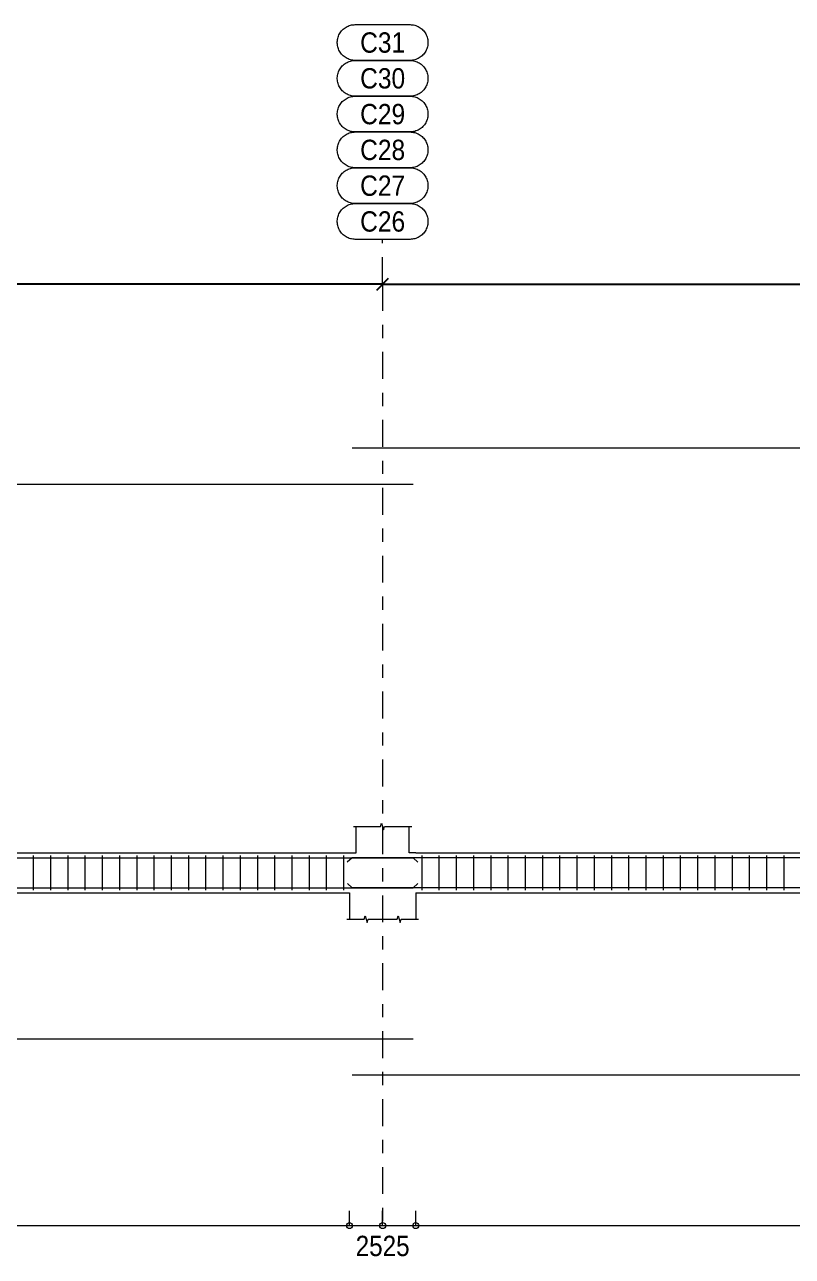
# Model space of a CAD drawing. Header units: millimetres. Extents: x 2 to 158, y -69 to 77.
# Drawn here: x 13.94 to 19.73, y -46.02 to -36.73 of the extents above; entities that cross this region are included whole.
import ezdxf
from ezdxf.enums import TextEntityAlignment as Align

# ---------------------------------------------------------------- set-up
doc = ezdxf.new("R2010")
doc.units = ezdxf.units.MM
doc.linetypes.add('CYPE_RAYAPUNTO', pattern=[0.4125, 0.2025, -0.105, 0, -0.105])
for name, color, linetype, lineweight in [('ALZ_CONT_NUDOS', 122, 'Continuous', 9), ('ALZ_CONT_VIG_HORMIGON', 2, 'Continuous', 9), ('ALZ_COT_COT_EST', 3, 'Continuous', 0), ('ALZ_COT_COT_LIN_APOYOS', 2, 'CYPE_RAYAPUNTO', 0), ('ALZ_COT_LONGITUD_PROYECTADA', 122, 'Continuous', 0), ('ALZ_COT_TEXTOS_ESTRIBOS', 122, 'Continuous', 0), ('ALZ_REF_COT_LIN_AUX_COTA', 2, 'CYPE_RAYAPUNTO', 9), ('ALZ_REF_REF_REFERENCIA', 3, 'Continuous', 9), ('ALZ_REF_TEXTO_REF_REFERENCIA', 3, 'Continuous', 9), ('ARM_LONGITUDINAL_Ø16', 212, 'Continuous', 9), ('ARM_TRANSVERSAL_Ø6', 151, 'Continuous', 9)]:
    doc.layers.add(name, color=color, linetype=linetype, lineweight=lineweight)
doc.styles.add('CYPETXT_0.225_romans', font='arial.ttf', dxfattribs={"height": 0.15})
doc.styles.add('CYPETXT_romans', font='arial.ttf', dxfattribs={"height": 0.2})
doc.dimstyles.new('cype_oblique', dxfattribs={"dimtxt": 0.18, "dimasz": 0.18, "dimexe": 0.05625, "dimexo": 0.05625, "dimgap": 0, "dimtad": 0, "dimdec": 4, "dimzin": 0, "dimdsep": 46, "dimtxsty": 'CYPETXT_0.225_romans', "dimblk": 'OBLIQUE', "dimtsz": 0.045, "dimcen": 0.09, "dimadec": 0, "dimazin": 0, "dimtfac": 1, "dimtdec": 4, "dimtofl": 0, "dimtmove": 2, "dimatfit": 3, "dimfxl": 1, "dimtolj": 1, "dimtzin": 0, "dimarcsym": 0})

# ---------------------------------------------------------------- blocks, each defined once
blk = doc.blocks.new('*D254')
at = {"layer": 'ALZ_COT_LONGITUD_PROYECTADA', "color": 0, "lineweight": -2, "transparency": 16777216}
for p, q in [((7.8872, -38.7325), (7.9772, -38.6425)), ((16.5972, -38.7325), (16.6872, -38.6425)), ((7.9322, -38.6875), (12.1068, -38.6875)), ((16.6422, -38.6875), (12.4677, -38.6875))]:
    blk.add_line(p, q, dxfattribs=at)
at = {"layer": 'Defpoints', "color": 0, "transparency": 16777216}
for p in [(7.9322, -38.6875), (7.9322, -38.6875), (16.6422, -38.6875)]:
    blk.add_point(p, dxfattribs=at)
at = {"layer": 'ALZ_COT_LONGITUD_PROYECTADA', "color": 0, "transparency": 16777216, "insert": (12.2872, -38.6875), "char_height": 0.15, "attachment_point": 5, "style": 'CYPETXT_0.225_romans'}
blk.add_mtext('\\A1;8.71', dxfattribs=at)
blk = doc.blocks.new('_OBLIQUE')
at = {"color": 0, "linetype": 'ByBlock', "lineweight": -2}
blk.add_line((-0.5, -0.5), (0.5, 0.5), dxfattribs=at)
blk = doc.blocks.new('*D255')
at = {"layer": 'ALZ_COT_LONGITUD_PROYECTADA', "color": 0, "lineweight": -2, "transparency": 16777216}
for p, q in [((16.5972, -38.7325), (16.6872, -38.6425)), ((25.3072, -38.7325), (25.3972, -38.6425)), ((16.6422, -38.6875), (20.8168, -38.6875)), ((25.3522, -38.6875), (21.1777, -38.6875))]:
    blk.add_line(p, q, dxfattribs=at)
at = {"layer": 'Defpoints', "color": 0, "transparency": 16777216}
for p in [(16.6422, -38.6875), (16.6422, -38.6875), (25.3522, -38.6875)]:
    blk.add_point(p, dxfattribs=at)
at = {"layer": 'ALZ_COT_LONGITUD_PROYECTADA', "color": 0, "transparency": 16777216, "insert": (20.9972, -38.6875), "char_height": 0.15, "attachment_point": 5, "style": 'CYPETXT_0.225_romans'}
blk.add_mtext('\\A1;8.71', dxfattribs=at)

msp = doc.modelspace()

# ---------------------------------------------------------------- linework, layer by layer
at = {"layer": 'ALZ_CONT_NUDOS'}
for p, q in [((16.44221, -42.97948), (16.44221, -42.77948)), ((16.84221, -42.97948), (16.84221, -42.77948)), ((16.39221, -42.97948), (16.44221, -42.97948)), ((16.89221, -42.97948), (16.84221, -42.97948)), ((16.39221, -43.27948), (16.39221, -43.47948)), ((16.89221, -43.27948), (16.89221, -43.47948))]:
    msp.add_line(p, q, dxfattribs=at)
for points in [[(16.42221, -42.77948), (16.62721, -42.77948), (16.63471, -42.75448), (16.64971, -42.80448), (16.65721, -42.77948), (16.86221, -42.77948)], [(16.37221, -43.47948), (16.50221, -43.47948), (16.50971, -43.45448), (16.52471, -43.50448), (16.53221, -43.47948), (16.66221, -43.47948)], [(16.62221, -43.47948), (16.75221, -43.47948), (16.75971, -43.45448), (16.77471, -43.50448), (16.78221, -43.47948), (16.91221, -43.47948)]]:
    msp.add_lwpolyline(points, dxfattribs=at)
at = {"layer": 'ALZ_CONT_VIG_HORMIGON'}
for p, q in [((8.63221, -42.97948), (16.39221, -42.97948)), ((16.89221, -42.97948), (24.65221, -42.97948)), ((8.63221, -43.27948), (16.39221, -43.27948)), ((16.89221, -43.27948), (24.65221, -43.27948))]:
    msp.add_line(p, q, dxfattribs=at)
at = {"layer": 'ALZ_COT_COT_EST'}
for p, q in [((16.39221, -45.7914), (16.39221, -45.6789)), ((16.64221, -45.7914), (16.64221, -45.6789)), ((16.89221, -45.7914), (16.89221, -45.6789))]:
    msp.add_line(p, q, dxfattribs=at)
for points in [[(8.63221, -45.7914), (16.39221, -45.7914), (16.39221, -45.6789)], [(16.39221, -45.7914), (16.64221, -45.7914), (16.64221, -45.6789)], [(16.64221, -45.7914), (16.89221, -45.7914), (16.89221, -45.6789)], [(16.89221, -45.7914), (24.65221, -45.7914), (24.65221, -45.6789)]]:
    msp.add_lwpolyline(points, dxfattribs=at)
for centre in [(16.39221, -45.7914), (16.39221, -45.7914), (16.64221, -45.7914), (16.64221, -45.7914), (16.89221, -45.7914), (16.89221, -45.7914)]:
    msp.add_circle(centre, 0.0225, dxfattribs=at)
at = {"layer": 'ALZ_COT_COT_LIN_APOYOS'}
msp.add_line((16.64221, -38.6875), (16.64221, -45.7914), dxfattribs=at)
at = {"layer": 'ALZ_REF_COT_LIN_AUX_COTA'}
msp.add_line((16.64221, -38.6875), (16.64221, -38.35), dxfattribs=at)
at = {"layer": 'ALZ_REF_REF_REFERENCIA'}
for points in [[(16.84921, -36.73), (16.85823, -36.7303), (16.86721, -36.73121), (16.8761, -36.73271), (16.88488, -36.7348), (16.8935, -36.73747), (16.90192, -36.74071), (16.9101, -36.74451), (16.91801, -36.74885), (16.92562, -36.7537), (16.93288, -36.75905), (16.93977, -36.76488), (16.94625, -36.77115), (16.95231, -36.77784), (16.9579, -36.78492), (16.963, -36.79236), (16.9676, -36.80012), (16.97167, -36.80817), (16.97519, -36.81648), (16.97815, -36.825), (16.98054, -36.83371), (16.98233, -36.84255), (16.98354, -36.85149), (16.98414, -36.86049), (16.98414, -36.86951), (16.98354, -36.87851), (16.98233, -36.88746), (16.98054, -36.8963), (16.97815, -36.905), (16.97519, -36.91352), (16.97167, -36.92183), (16.9676, -36.92988), (16.963, -36.93764), (16.9579, -36.94508), (16.95231, -36.95216), (16.94625, -36.95885), (16.93977, -36.96512), (16.93288, -36.97095), (16.92562, -36.9763), (16.91801, -36.98116), (16.9101, -36.98549), (16.90192, -36.98929), (16.8935, -36.99253), (16.88488, -36.9952), (16.8761, -36.9973), (16.86721, -36.9988), (16.85823, -36.9997), (16.84921, -37), (16.43521, -37), (16.4262, -36.9997), (16.41722, -36.9988), (16.40832, -36.9973), (16.39955, -36.9952), (16.39093, -36.99253), (16.38251, -36.98929), (16.37433, -36.98549), (16.36642, -36.98116), (16.35881, -36.9763), (16.35155, -36.97095), (16.34466, -36.96512), (16.33817, -36.95885), (16.33212, -36.95216), (16.32653, -36.94508), (16.32142, -36.93764), (16.31683, -36.92988), (16.31276, -36.92183), (16.30923, -36.91352), (16.30627, -36.905), (16.30389, -36.8963), (16.30209, -36.88746), (16.30089, -36.87851), (16.30029, -36.86951), (16.30029, -36.86049), (16.30089, -36.85149), (16.30209, -36.84255), (16.30389, -36.83371), (16.30627, -36.825), (16.30923, -36.81648), (16.31276, -36.80817), (16.31683, -36.80012), (16.32142, -36.79236), (16.32653, -36.78492), (16.33212, -36.77784), (16.33817, -36.77115), (16.34466, -36.76488), (16.35155, -36.75905), (16.35881, -36.7537), (16.36642, -36.74885), (16.37433, -36.74451), (16.38251, -36.74071), (16.39093, -36.73747), (16.39955, -36.7348), (16.40832, -36.73271), (16.41722, -36.73121), (16.4262, -36.7303), (16.43521, -36.73), (16.84921, -36.73)], [(16.84921, -37), (16.85823, -37.0003), (16.86721, -37.00121), (16.8761, -37.00271), (16.88488, -37.0048), (16.8935, -37.00747), (16.90192, -37.01071), (16.9101, -37.01451), (16.91801, -37.01885), (16.92562, -37.0237), (16.93288, -37.02905), (16.93977, -37.03488), (16.94625, -37.04115), (16.95231, -37.04784), (16.9579, -37.05492), (16.963, -37.06236), (16.9676, -37.07012), (16.97167, -37.07817), (16.97519, -37.08648), (16.97815, -37.095), (16.98054, -37.10371), (16.98233, -37.11255), (16.98354, -37.12149), (16.98414, -37.13049), (16.98414, -37.13951), (16.98354, -37.14851), (16.98233, -37.15746), (16.98054, -37.1663), (16.97815, -37.175), (16.97519, -37.18352), (16.97167, -37.19183), (16.9676, -37.19988), (16.963, -37.20764), (16.9579, -37.21508), (16.95231, -37.22216), (16.94625, -37.22885), (16.93977, -37.23512), (16.93288, -37.24095), (16.92562, -37.2463), (16.91801, -37.25116), (16.9101, -37.25549), (16.90192, -37.25929), (16.8935, -37.26253), (16.88488, -37.2652), (16.8761, -37.2673), (16.86721, -37.2688), (16.85823, -37.2697), (16.84921, -37.27), (16.43521, -37.27), (16.4262, -37.2697), (16.41722, -37.2688), (16.40832, -37.2673), (16.39955, -37.2652), (16.39093, -37.26253), (16.38251, -37.25929), (16.37433, -37.25549), (16.36642, -37.25116), (16.35881, -37.2463), (16.35155, -37.24095), (16.34466, -37.23512), (16.33817, -37.22885), (16.33212, -37.22216), (16.32653, -37.21508), (16.32142, -37.20764), (16.31683, -37.19988), (16.31276, -37.19183), (16.30923, -37.18352), (16.30627, -37.175), (16.30389, -37.1663), (16.30209, -37.15746), (16.30089, -37.14851), (16.30029, -37.13951), (16.30029, -37.13049), (16.30089, -37.12149), (16.30209, -37.11255), (16.30389, -37.10371), (16.30627, -37.095), (16.30923, -37.08648), (16.31276, -37.07817), (16.31683, -37.07012), (16.32142, -37.06236), (16.32653, -37.05492), (16.33212, -37.04784), (16.33817, -37.04115), (16.34466, -37.03488), (16.35155, -37.02905), (16.35881, -37.0237), (16.36642, -37.01885), (16.37433, -37.01451), (16.38251, -37.01071), (16.39093, -37.00747), (16.39955, -37.0048), (16.40832, -37.00271), (16.41722, -37.00121), (16.4262, -37.0003), (16.43521, -37), (16.84921, -37)], [(16.84921, -37.27), (16.85823, -37.2703), (16.86721, -37.27121), (16.8761, -37.27271), (16.88488, -37.2748), (16.8935, -37.27747), (16.90192, -37.28071), (16.9101, -37.28451), (16.91801, -37.28885), (16.92562, -37.2937), (16.93288, -37.29905), (16.93977, -37.30488), (16.94625, -37.31115), (16.95231, -37.31784), (16.9579, -37.32492), (16.963, -37.33236), (16.9676, -37.34012), (16.97167, -37.34817), (16.97519, -37.35648), (16.97815, -37.365), (16.98054, -37.37371), (16.98233, -37.38255), (16.98354, -37.39149), (16.98414, -37.40049), (16.98414, -37.40951), (16.98354, -37.41851), (16.98233, -37.42746), (16.98054, -37.4363), (16.97815, -37.445), (16.97519, -37.45352), (16.97167, -37.46183), (16.9676, -37.46988), (16.963, -37.47764), (16.9579, -37.48508), (16.95231, -37.49216), (16.94625, -37.49885), (16.93977, -37.50512), (16.93288, -37.51095), (16.92562, -37.5163), (16.91801, -37.52116), (16.9101, -37.52549), (16.90192, -37.52929), (16.8935, -37.53253), (16.88488, -37.5352), (16.8761, -37.5373), (16.86721, -37.5388), (16.85823, -37.5397), (16.84921, -37.54), (16.43521, -37.54), (16.4262, -37.5397), (16.41722, -37.5388), (16.40832, -37.5373), (16.39955, -37.5352), (16.39093, -37.53253), (16.38251, -37.52929), (16.37433, -37.52549), (16.36642, -37.52116), (16.35881, -37.5163), (16.35155, -37.51095), (16.34466, -37.50512), (16.33817, -37.49885), (16.33212, -37.49216), (16.32653, -37.48508), (16.32142, -37.47764), (16.31683, -37.46988), (16.31276, -37.46183), (16.30923, -37.45352), (16.30627, -37.445), (16.30389, -37.4363), (16.30209, -37.42746), (16.30089, -37.41851), (16.30029, -37.40951), (16.30029, -37.40049), (16.30089, -37.39149), (16.30209, -37.38255), (16.30389, -37.37371), (16.30627, -37.365), (16.30923, -37.35648), (16.31276, -37.34817), (16.31683, -37.34012), (16.32142, -37.33236), (16.32653, -37.32492), (16.33212, -37.31784), (16.33817, -37.31115), (16.34466, -37.30488), (16.35155, -37.29905), (16.35881, -37.2937), (16.36642, -37.28885), (16.37433, -37.28451), (16.38251, -37.28071), (16.39093, -37.27747), (16.39955, -37.2748), (16.40832, -37.27271), (16.41722, -37.27121), (16.4262, -37.2703), (16.43521, -37.27), (16.84921, -37.27)], [(16.84921, -37.54), (16.85823, -37.5403), (16.86721, -37.54121), (16.8761, -37.54271), (16.88488, -37.5448), (16.8935, -37.54747), (16.90192, -37.55071), (16.9101, -37.55451), (16.91801, -37.55885), (16.92562, -37.5637), (16.93288, -37.56905), (16.93977, -37.57488), (16.94625, -37.58115), (16.95231, -37.58784), (16.9579, -37.59492), (16.963, -37.60236), (16.9676, -37.61012), (16.97167, -37.61817), (16.97519, -37.62648), (16.97815, -37.635), (16.98054, -37.64371), (16.98233, -37.65255), (16.98354, -37.66149), (16.98414, -37.67049), (16.98414, -37.67951), (16.98354, -37.68851), (16.98233, -37.69746), (16.98054, -37.7063), (16.97815, -37.715), (16.97519, -37.72352), (16.97167, -37.73183), (16.9676, -37.73988), (16.963, -37.74764), (16.9579, -37.75508), (16.95231, -37.76216), (16.94625, -37.76885), (16.93977, -37.77512), (16.93288, -37.78095), (16.92562, -37.7863), (16.91801, -37.79116), (16.9101, -37.79549), (16.90192, -37.79929), (16.8935, -37.80253), (16.88488, -37.8052), (16.8761, -37.8073), (16.86721, -37.8088), (16.85823, -37.8097), (16.84921, -37.81), (16.43521, -37.81), (16.4262, -37.8097), (16.41722, -37.8088), (16.40832, -37.8073), (16.39955, -37.8052), (16.39093, -37.80253), (16.38251, -37.79929), (16.37433, -37.79549), (16.36642, -37.79116), (16.35881, -37.7863), (16.35155, -37.78095), (16.34466, -37.77512), (16.33817, -37.76885), (16.33212, -37.76216), (16.32653, -37.75508), (16.32142, -37.74764), (16.31683, -37.73988), (16.31276, -37.73183), (16.30923, -37.72352), (16.30627, -37.715), (16.30389, -37.7063), (16.30209, -37.69746), (16.30089, -37.68851), (16.30029, -37.67951), (16.30029, -37.67049), (16.30089, -37.66149), (16.30209, -37.65255), (16.30389, -37.64371), (16.30627, -37.635), (16.30923, -37.62648), (16.31276, -37.61817), (16.31683, -37.61012), (16.32142, -37.60236), (16.32653, -37.59492), (16.33212, -37.58784), (16.33817, -37.58115), (16.34466, -37.57488), (16.35155, -37.56905), (16.35881, -37.5637), (16.36642, -37.55885), (16.37433, -37.55451), (16.38251, -37.55071), (16.39093, -37.54747), (16.39955, -37.5448), (16.40832, -37.54271), (16.41722, -37.54121), (16.4262, -37.5403), (16.43521, -37.54), (16.84921, -37.54)], [(16.84921, -37.81), (16.85823, -37.8103), (16.86721, -37.81121), (16.8761, -37.81271), (16.88488, -37.8148), (16.8935, -37.81747), (16.90192, -37.82071), (16.9101, -37.82451), (16.91801, -37.82885), (16.92562, -37.8337), (16.93288, -37.83905), (16.93977, -37.84488), (16.94625, -37.85115), (16.95231, -37.85784), (16.9579, -37.86492), (16.963, -37.87236), (16.9676, -37.88012), (16.97167, -37.88817), (16.97519, -37.89648), (16.97815, -37.905), (16.98054, -37.91371), (16.98233, -37.92255), (16.98354, -37.93149), (16.98414, -37.94049), (16.98414, -37.94951), (16.98354, -37.95851), (16.98233, -37.96746), (16.98054, -37.9763), (16.97815, -37.985), (16.97519, -37.99352), (16.97167, -38.00183), (16.9676, -38.00988), (16.963, -38.01764), (16.9579, -38.02508), (16.95231, -38.03216), (16.94625, -38.03885), (16.93977, -38.04512), (16.93288, -38.05095), (16.92562, -38.0563), (16.91801, -38.06116), (16.9101, -38.06549), (16.90192, -38.06929), (16.8935, -38.07253), (16.88488, -38.0752), (16.8761, -38.0773), (16.86721, -38.0788), (16.85823, -38.0797), (16.84921, -38.08), (16.43521, -38.08), (16.4262, -38.0797), (16.41722, -38.0788), (16.40832, -38.0773), (16.39955, -38.0752), (16.39093, -38.07253), (16.38251, -38.06929), (16.37433, -38.06549), (16.36642, -38.06116), (16.35881, -38.0563), (16.35155, -38.05095), (16.34466, -38.04512), (16.33817, -38.03885), (16.33212, -38.03216), (16.32653, -38.02508), (16.32142, -38.01764), (16.31683, -38.00988), (16.31276, -38.00183), (16.30923, -37.99352), (16.30627, -37.985), (16.30389, -37.9763), (16.30209, -37.96746), (16.30089, -37.95851), (16.30029, -37.94951), (16.30029, -37.94049), (16.30089, -37.93149), (16.30209, -37.92255), (16.30389, -37.91371), (16.30627, -37.905), (16.30923, -37.89648), (16.31276, -37.88817), (16.31683, -37.88012), (16.32142, -37.87236), (16.32653, -37.86492), (16.33212, -37.85784), (16.33817, -37.85115), (16.34466, -37.84488), (16.35155, -37.83905), (16.35881, -37.8337), (16.36642, -37.82885), (16.37433, -37.82451), (16.38251, -37.82071), (16.39093, -37.81747), (16.39955, -37.8148), (16.40832, -37.81271), (16.41722, -37.81121), (16.4262, -37.8103), (16.43521, -37.81), (16.84921, -37.81)], [(16.84921, -38.08), (16.85823, -38.0803), (16.86721, -38.08121), (16.8761, -38.08271), (16.88488, -38.0848), (16.8935, -38.08747), (16.90192, -38.09071), (16.9101, -38.09451), (16.91801, -38.09885), (16.92562, -38.1037), (16.93288, -38.10905), (16.93977, -38.11488), (16.94625, -38.12115), (16.95231, -38.12784), (16.9579, -38.13492), (16.963, -38.14236), (16.9676, -38.15012), (16.97167, -38.15817), (16.97519, -38.16648), (16.97815, -38.175), (16.98054, -38.18371), (16.98233, -38.19255), (16.98354, -38.20149), (16.98414, -38.21049), (16.98414, -38.21951), (16.98354, -38.22851), (16.98233, -38.23746), (16.98054, -38.2463), (16.97815, -38.255), (16.97519, -38.26352), (16.97167, -38.27183), (16.9676, -38.27988), (16.963, -38.28764), (16.9579, -38.29508), (16.95231, -38.30216), (16.94625, -38.30885), (16.93977, -38.31512), (16.93288, -38.32095), (16.92562, -38.3263), (16.91801, -38.33116), (16.9101, -38.33549), (16.90192, -38.33929), (16.8935, -38.34253), (16.88488, -38.3452), (16.8761, -38.3473), (16.86721, -38.3488), (16.85823, -38.3497), (16.84921, -38.35), (16.43521, -38.35), (16.4262, -38.3497), (16.41722, -38.3488), (16.40832, -38.3473), (16.39955, -38.3452), (16.39093, -38.34253), (16.38251, -38.33929), (16.37433, -38.33549), (16.36642, -38.33116), (16.35881, -38.3263), (16.35155, -38.32095), (16.34466, -38.31512), (16.33817, -38.30885), (16.33212, -38.30216), (16.32653, -38.29508), (16.32142, -38.28764), (16.31683, -38.27988), (16.31276, -38.27183), (16.30923, -38.26352), (16.30627, -38.255), (16.30389, -38.2463), (16.30209, -38.23746), (16.30089, -38.22851), (16.30029, -38.21951), (16.30029, -38.21049), (16.30089, -38.20149), (16.30209, -38.19255), (16.30389, -38.18371), (16.30627, -38.175), (16.30923, -38.16648), (16.31276, -38.15817), (16.31683, -38.15012), (16.32142, -38.14236), (16.32653, -38.13492), (16.33212, -38.12784), (16.33817, -38.12115), (16.34466, -38.11488), (16.35155, -38.10905), (16.35881, -38.1037), (16.36642, -38.09885), (16.37433, -38.09451), (16.38251, -38.09071), (16.39093, -38.08747), (16.39955, -38.0848), (16.40832, -38.08271), (16.41722, -38.08121), (16.4262, -38.0803), (16.43521, -38.08), (16.84921, -38.08)]]:
    msp.add_lwpolyline(points, close=True, dxfattribs=at)
at = {"layer": 'ARM_LONGITUDINAL_Ø16'}
for p, q in [((16.41221, -43.01548), (16.37584, -43.04979)), ((16.87221, -43.01548), (16.90858, -43.04979)), ((16.41221, -43.24348), (16.37594, -43.20907)), ((16.87221, -43.24348), (16.90849, -43.20907))]:
    msp.add_line(p, q, dxfattribs=at)
for points in [[(25.33221, -40.185), (25.33221, -39.973), (25.32856, -39.95463), (25.31815, -39.93906), (25.30258, -39.92865), (25.28421, -39.925), (16.41221, -39.925)], [(7.95221, -40.45701), (7.95221, -40.24501), (7.95587, -40.22664), (7.96627, -40.21107), (7.98184, -40.20066), (8.00021, -40.19701), (16.87221, -40.19701)], [(7.95221, -43.27548), (7.95221, -43.06348), (7.95587, -43.04511), (7.96627, -43.02954), (7.98184, -43.01913), (8.00021, -43.01548), (16.87221, -43.01548)], [(8.21221, -43.01548), (8.00021, -43.01548), (7.98184, -43.01913), (7.96627, -43.02954), (7.95587, -43.04511), (7.95221, -43.06348), (7.95221, -43.19548), (7.95587, -43.21385), (7.96627, -43.22942), (7.98184, -43.23983), (8.00021, -43.24348), (16.87221, -43.24348)], [(25.33221, -43.27548), (25.33221, -43.06348), (25.32856, -43.04511), (25.31815, -43.02954), (25.30258, -43.01913), (25.28421, -43.01548), (16.41221, -43.01548)], [(25.07221, -43.01548), (25.28421, -43.01548), (25.30258, -43.01913), (25.31815, -43.02954), (25.32856, -43.04511), (25.33221, -43.06348), (25.33221, -43.19548), (25.32856, -43.21385), (25.31815, -43.22942), (25.30258, -43.23983), (25.28421, -43.24348), (16.41221, -43.24348)], [(8.21221, -44.15448), (8.00021, -44.15448), (7.98184, -44.15813), (7.96627, -44.16854), (7.95587, -44.18411), (7.95221, -44.20248), (7.95221, -44.33448), (7.95587, -44.35285), (7.96627, -44.36842), (7.98184, -44.37883), (8.00021, -44.38248), (16.87221, -44.38248)], [(25.07221, -44.42729), (25.28421, -44.42729), (25.30258, -44.43094), (25.31815, -44.44135), (25.32856, -44.45692), (25.33221, -44.47529), (25.33221, -44.60729), (25.32856, -44.62566), (25.31815, -44.64123), (25.30258, -44.65164), (25.28421, -44.65529), (16.41221, -44.65529)]]:
    msp.add_lwpolyline(points, dxfattribs=at)
at = {"layer": 'ARM_TRANSVERSAL_Ø6'}
for p, q in [((14.00721, -42.99948), (14.00721, -43.25948)), ((14.13721, -42.99948), (14.13721, -43.25948)), ((14.26721, -42.99948), (14.26721, -43.25948)), ((14.39721, -42.99948), (14.39721, -43.25948)), ((14.52721, -42.99948), (14.52721, -43.25948)), ((14.65721, -42.99948), (14.65721, -43.25948)), ((14.78721, -42.99948), (14.78721, -43.25948)), ((14.91721, -42.99948), (14.91721, -43.25948)), ((15.04721, -42.99948), (15.04721, -43.25948)), ((15.17721, -42.99948), (15.17721, -43.25948)), ((15.30721, -42.99948), (15.30721, -43.25948)), ((15.43721, -42.99948), (15.43721, -43.25948)), ((15.56721, -42.99948), (15.56721, -43.25948)), ((15.69721, -42.99948), (15.69721, -43.25948)), ((15.82721, -42.99948), (15.82721, -43.25948)), ((15.95721, -42.99948), (15.95721, -43.25948)), ((16.08721, -42.99948), (16.08721, -43.25948)), ((16.21721, -42.99948), (16.21721, -43.25948)), ((16.34721, -42.99948), (16.34721, -43.25948)), ((16.93721, -42.99948), (16.93721, -43.25948)), ((17.06721, -42.99948), (17.06721, -43.25948)), ((17.19721, -42.99948), (17.19721, -43.25948)), ((17.32721, -42.99948), (17.32721, -43.25948)), ((17.45721, -42.99948), (17.45721, -43.25948)), ((17.58721, -42.99948), (17.58721, -43.25948)), ((17.71721, -42.99948), (17.71721, -43.25948)), ((17.84721, -42.99948), (17.84721, -43.25948)), ((17.97721, -42.99948), (17.97721, -43.25948)), ((18.10721, -42.99948), (18.10721, -43.25948)), ((18.23721, -42.99948), (18.23721, -43.25948)), ((18.36721, -42.99948), (18.36721, -43.25948)), ((18.49721, -42.99948), (18.49721, -43.25948)), ((18.62721, -42.99948), (18.62721, -43.25948)), ((18.75721, -42.99948), (18.75721, -43.25948)), ((18.88721, -42.99948), (18.88721, -43.25948)), ((19.01721, -42.99948), (19.01721, -43.25948)), ((19.14721, -42.99948), (19.14721, -43.25948)), ((19.27721, -42.99948), (19.27721, -43.25948)), ((19.40721, -42.99948), (19.40721, -43.25948)), ((19.53721, -42.99948), (19.53721, -43.25948)), ((19.66721, -42.99948), (19.66721, -43.25948))]:
    msp.add_line(p, q, dxfattribs=at)

# ---------------------------------------------------------------- texts
at = {"layer": 'ALZ_COT_TEXTOS_ESTRIBOS', "style": 'CYPETXT_romans', "width": 0.853312}
msp.add_text('25', height=0.153333, dxfattribs=at).set_placement((16.64221, -45.86806), align=Align.TOP_RIGHT)
msp.add_text('25', height=0.153333, dxfattribs=at).set_placement((16.64221, -45.86806), align=Align.TOP_LEFT)
at = {"layer": 'ALZ_REF_TEXTO_REF_REFERENCIA', "style": 'CYPETXT_romans', "width": 0.864}
for s, p in [('C31', (16.64221, -36.865)), ('C30', (16.64221, -37.135)), ('C29', (16.64221, -37.405)), ('C28', (16.64221, -37.675)), ('C27', (16.64221, -37.945)), ('C26', (16.64221, -38.215))]:
    msp.add_text(s, height=0.153333, dxfattribs=at).set_placement(p, align=Align.MIDDLE_CENTER)

# ---------------------------------------------------------------- dimensions: what is measured, and where the dimension line sits
at = {"layer": 'ALZ_COT_LONGITUD_PROYECTADA'}
for p1, p2, picture, middle in [((16.64221, -38.6875), (7.93221, -38.6875), '*D254', (12.28721, -38.6875)), ((25.35221, -38.6875), (16.64221, -38.6875), '*D255', (20.99721, -38.6875))]:
    dim = msp.add_aligned_dim(p1=p1, p2=p2, distance=0, text='8.71', dimstyle='cype_oblique', override={"dimexe": 0, "dimexo": 0}, dxfattribs=at)
    dim.commit()
    dim.dimension.update_dxf_attribs({"geometry": picture, "text_midpoint": middle})

doc.saveas('drawing.dxf')
